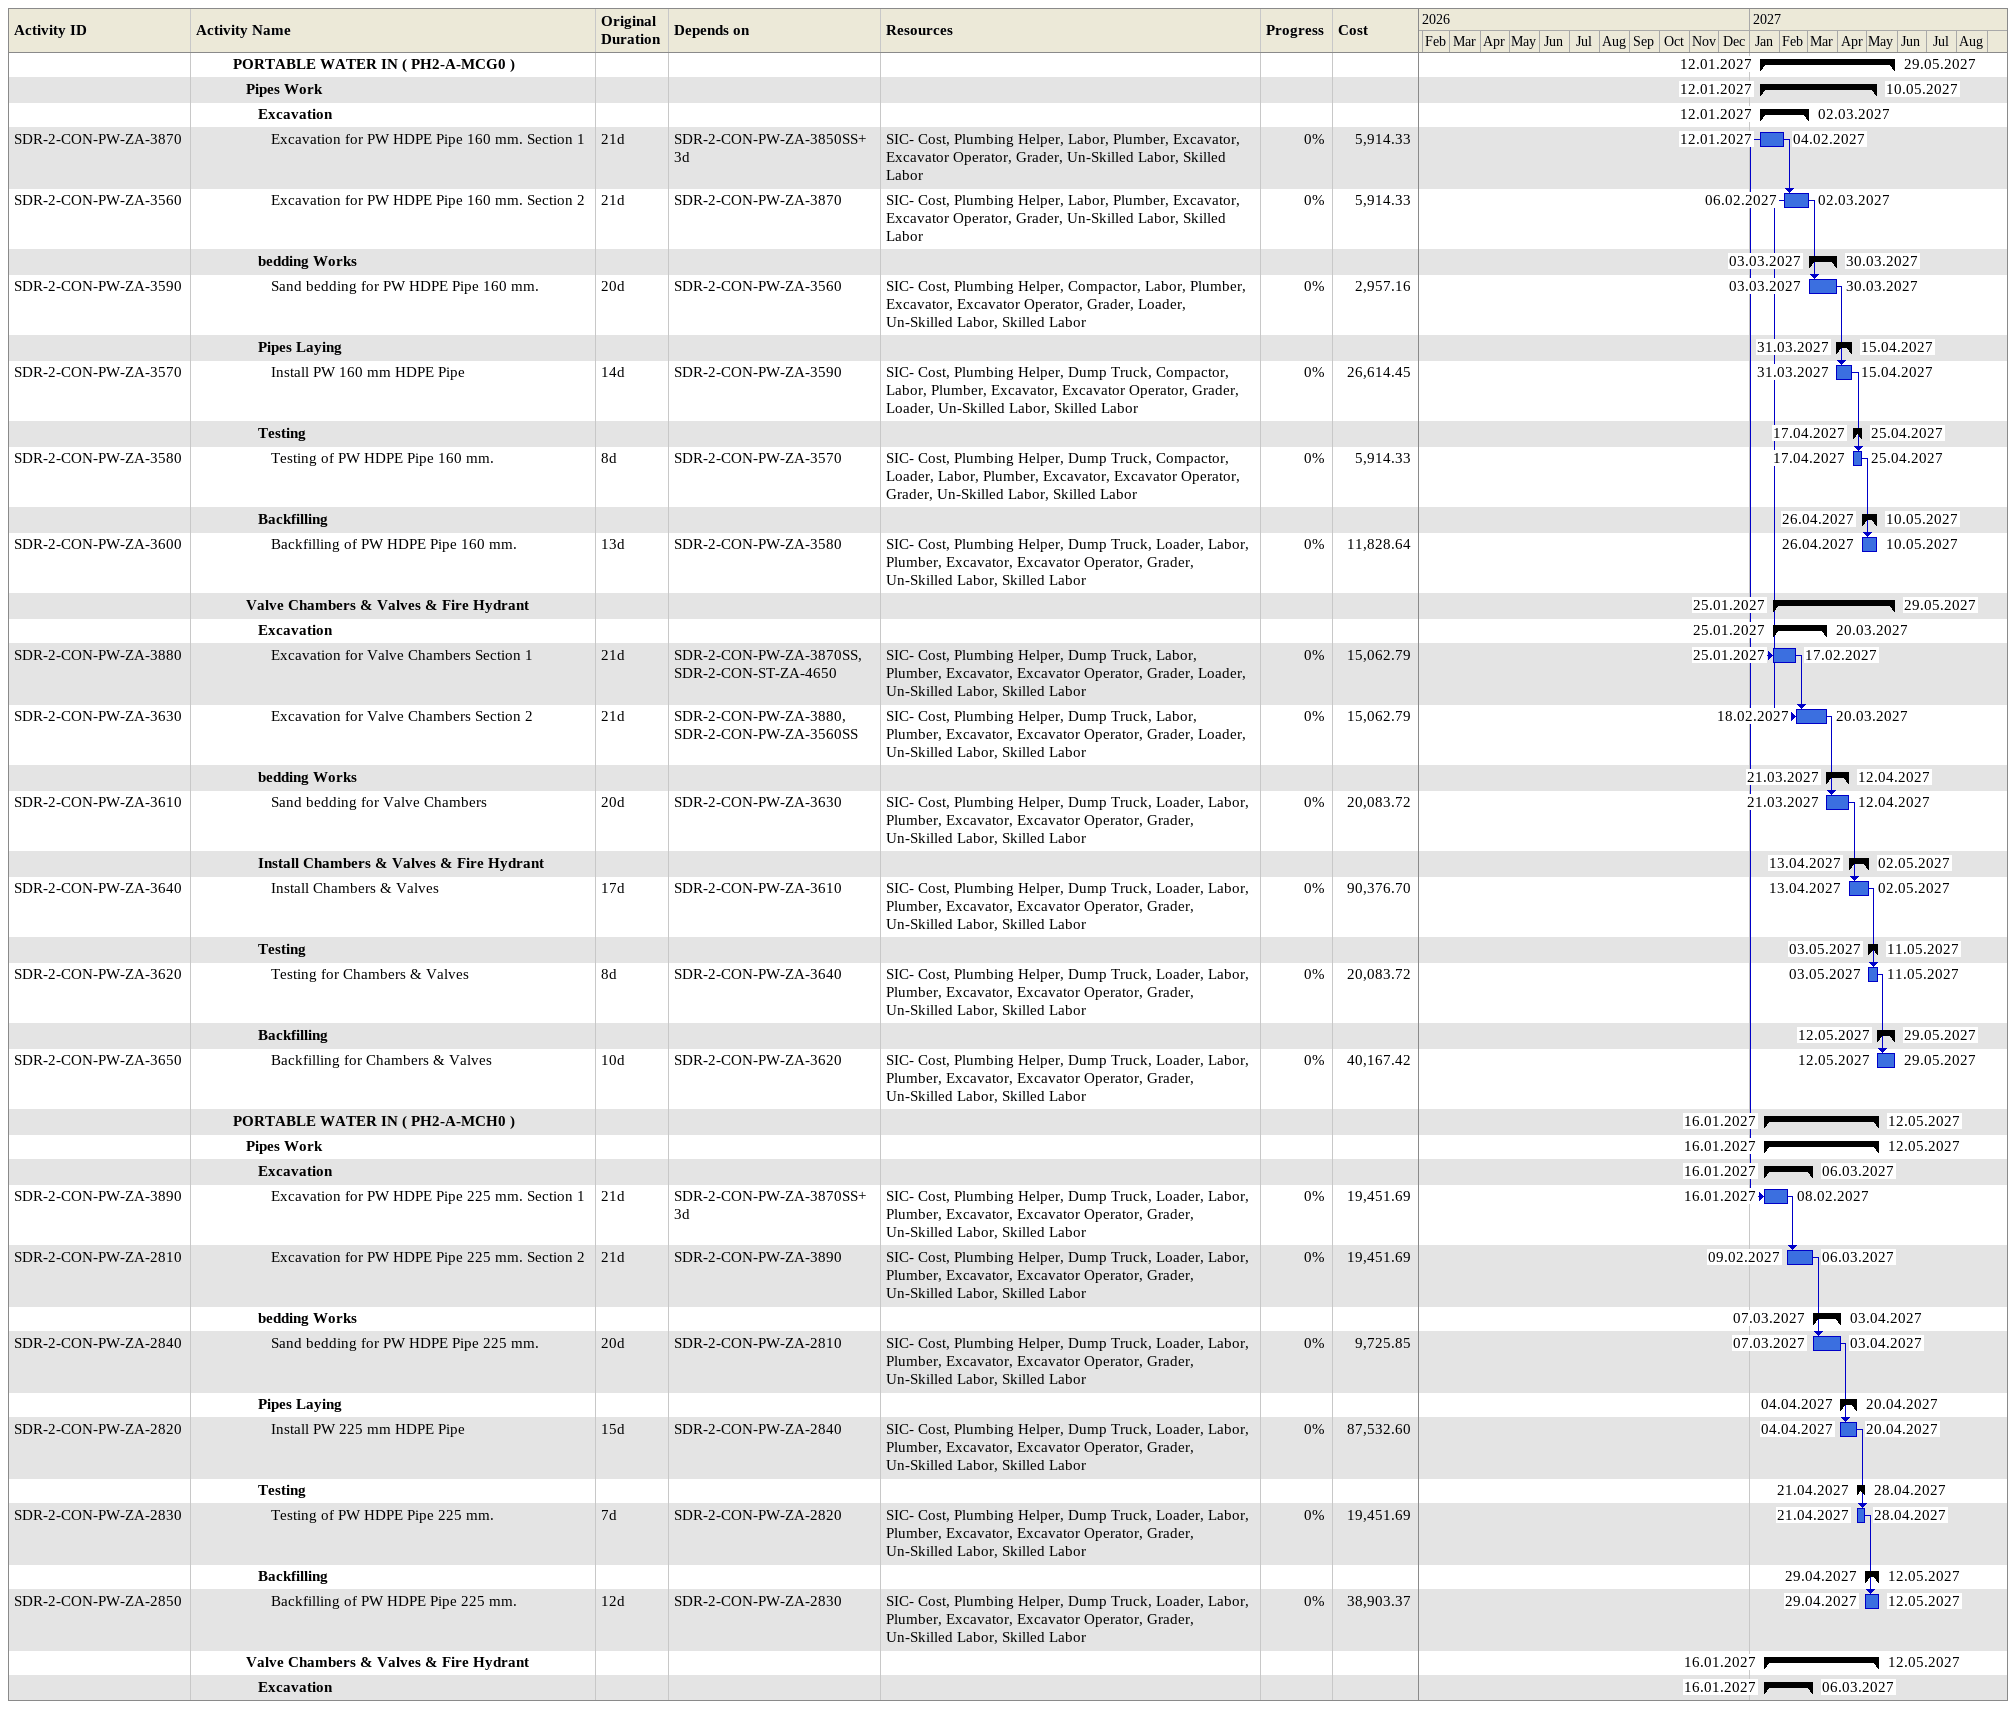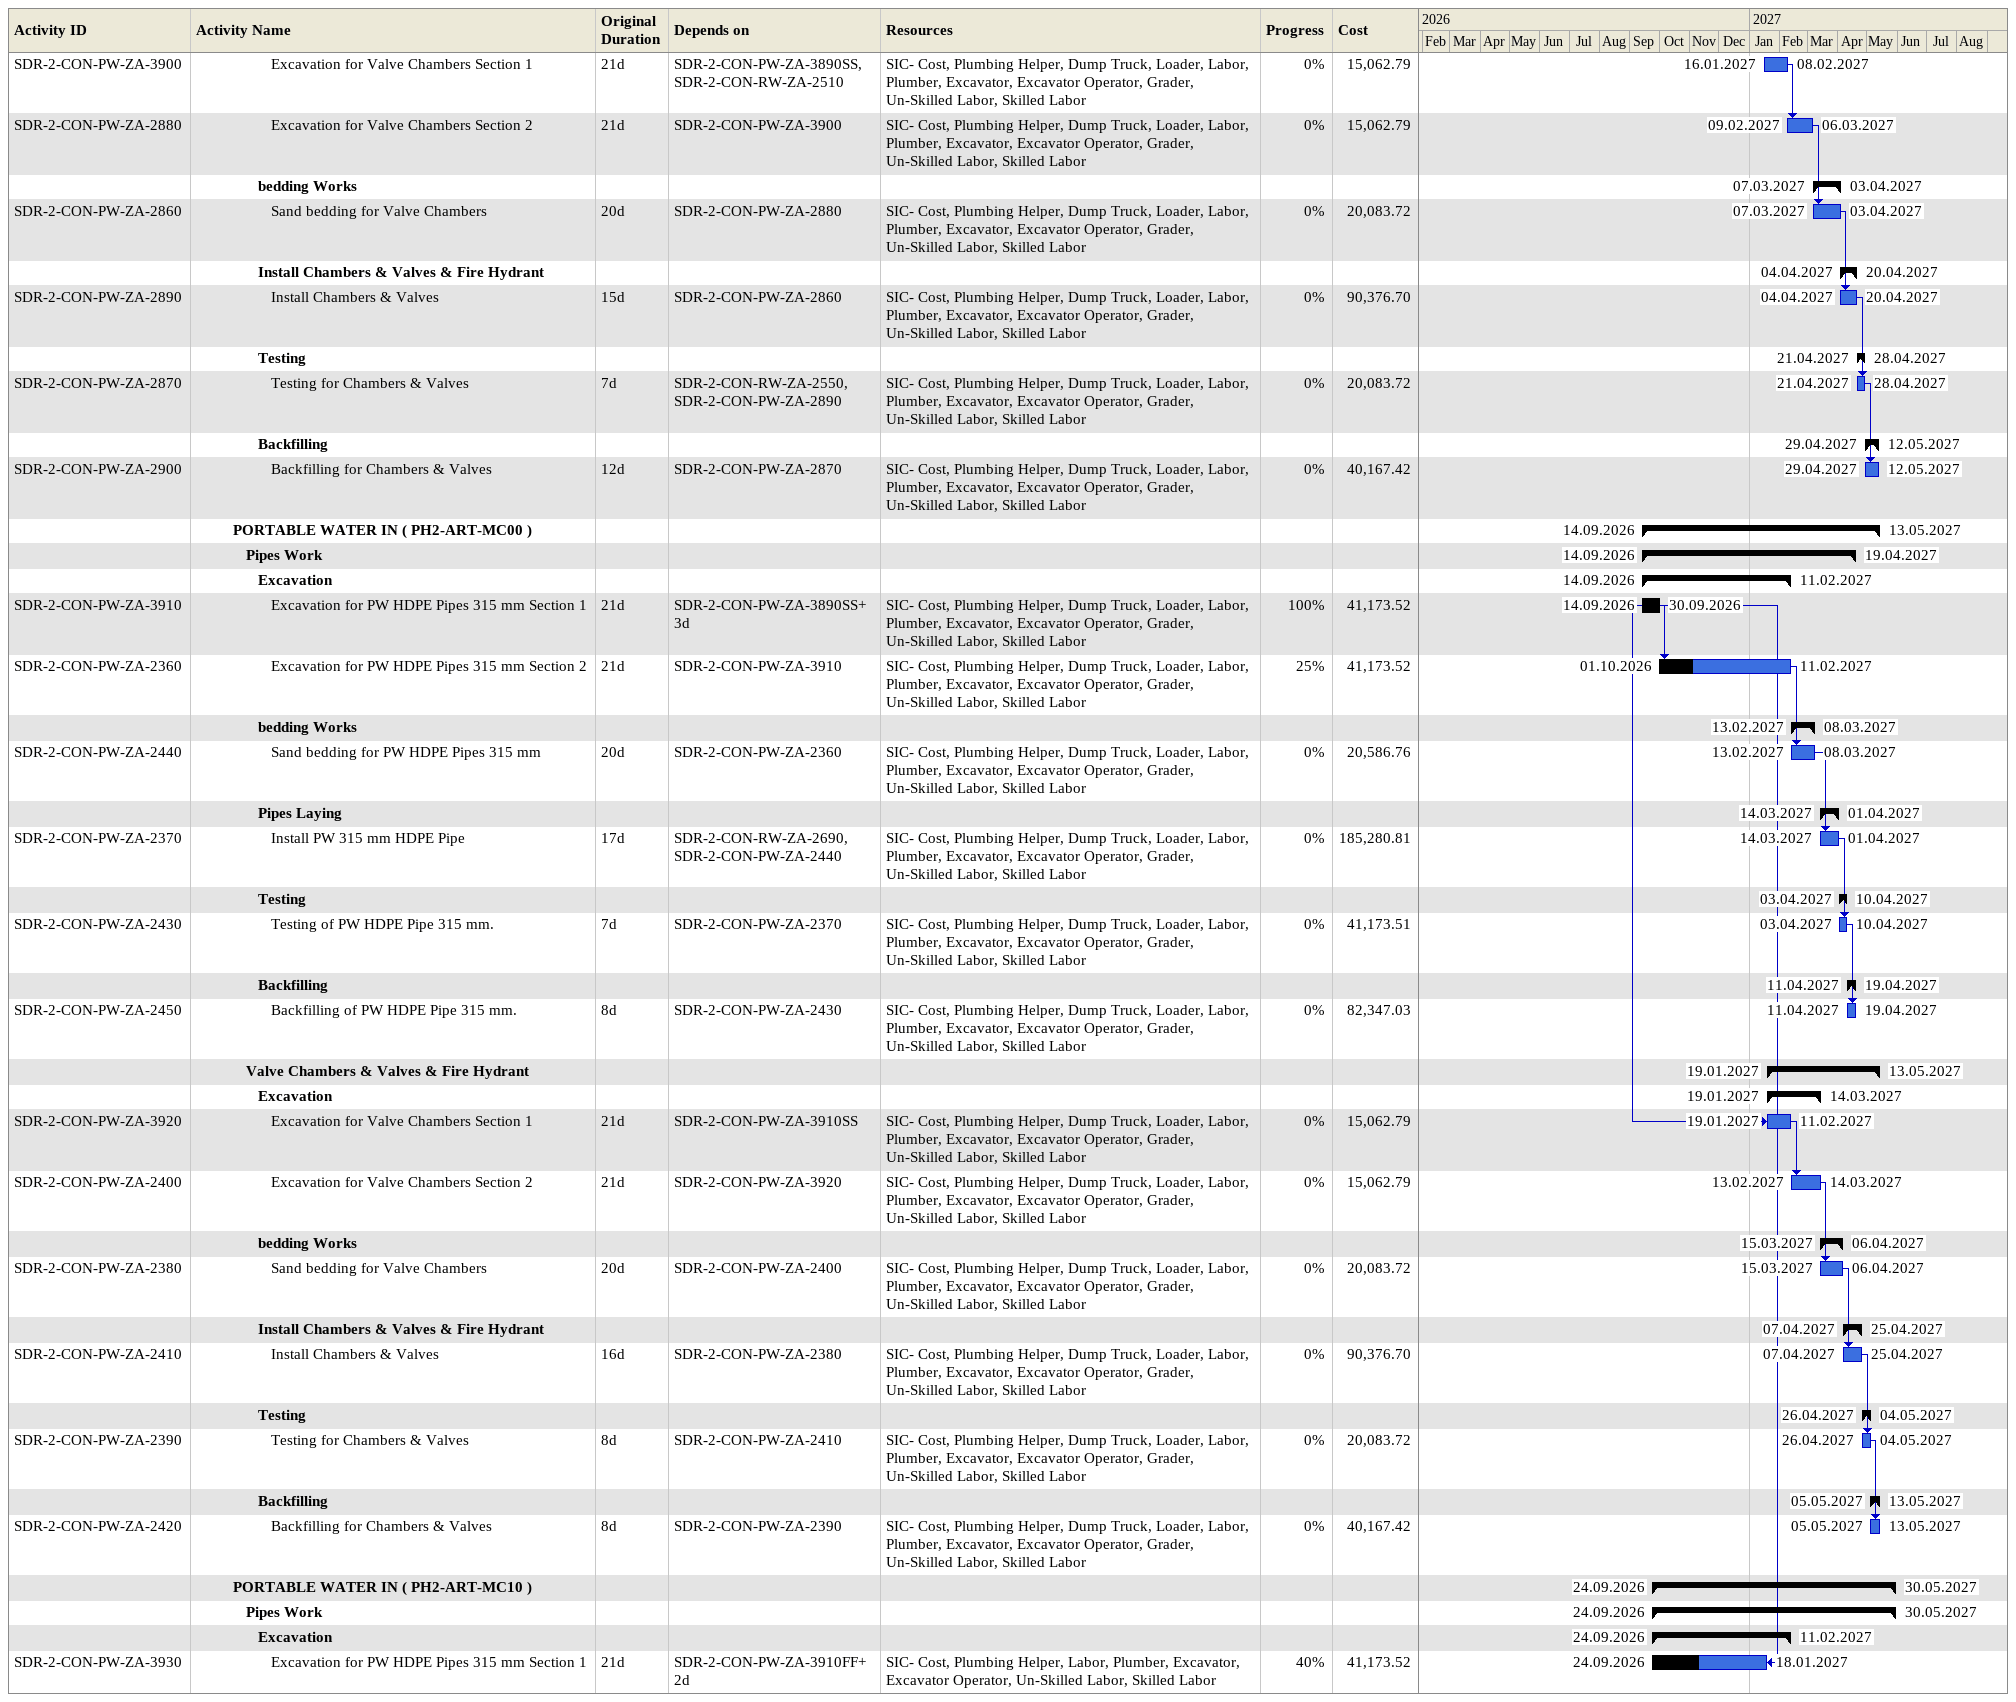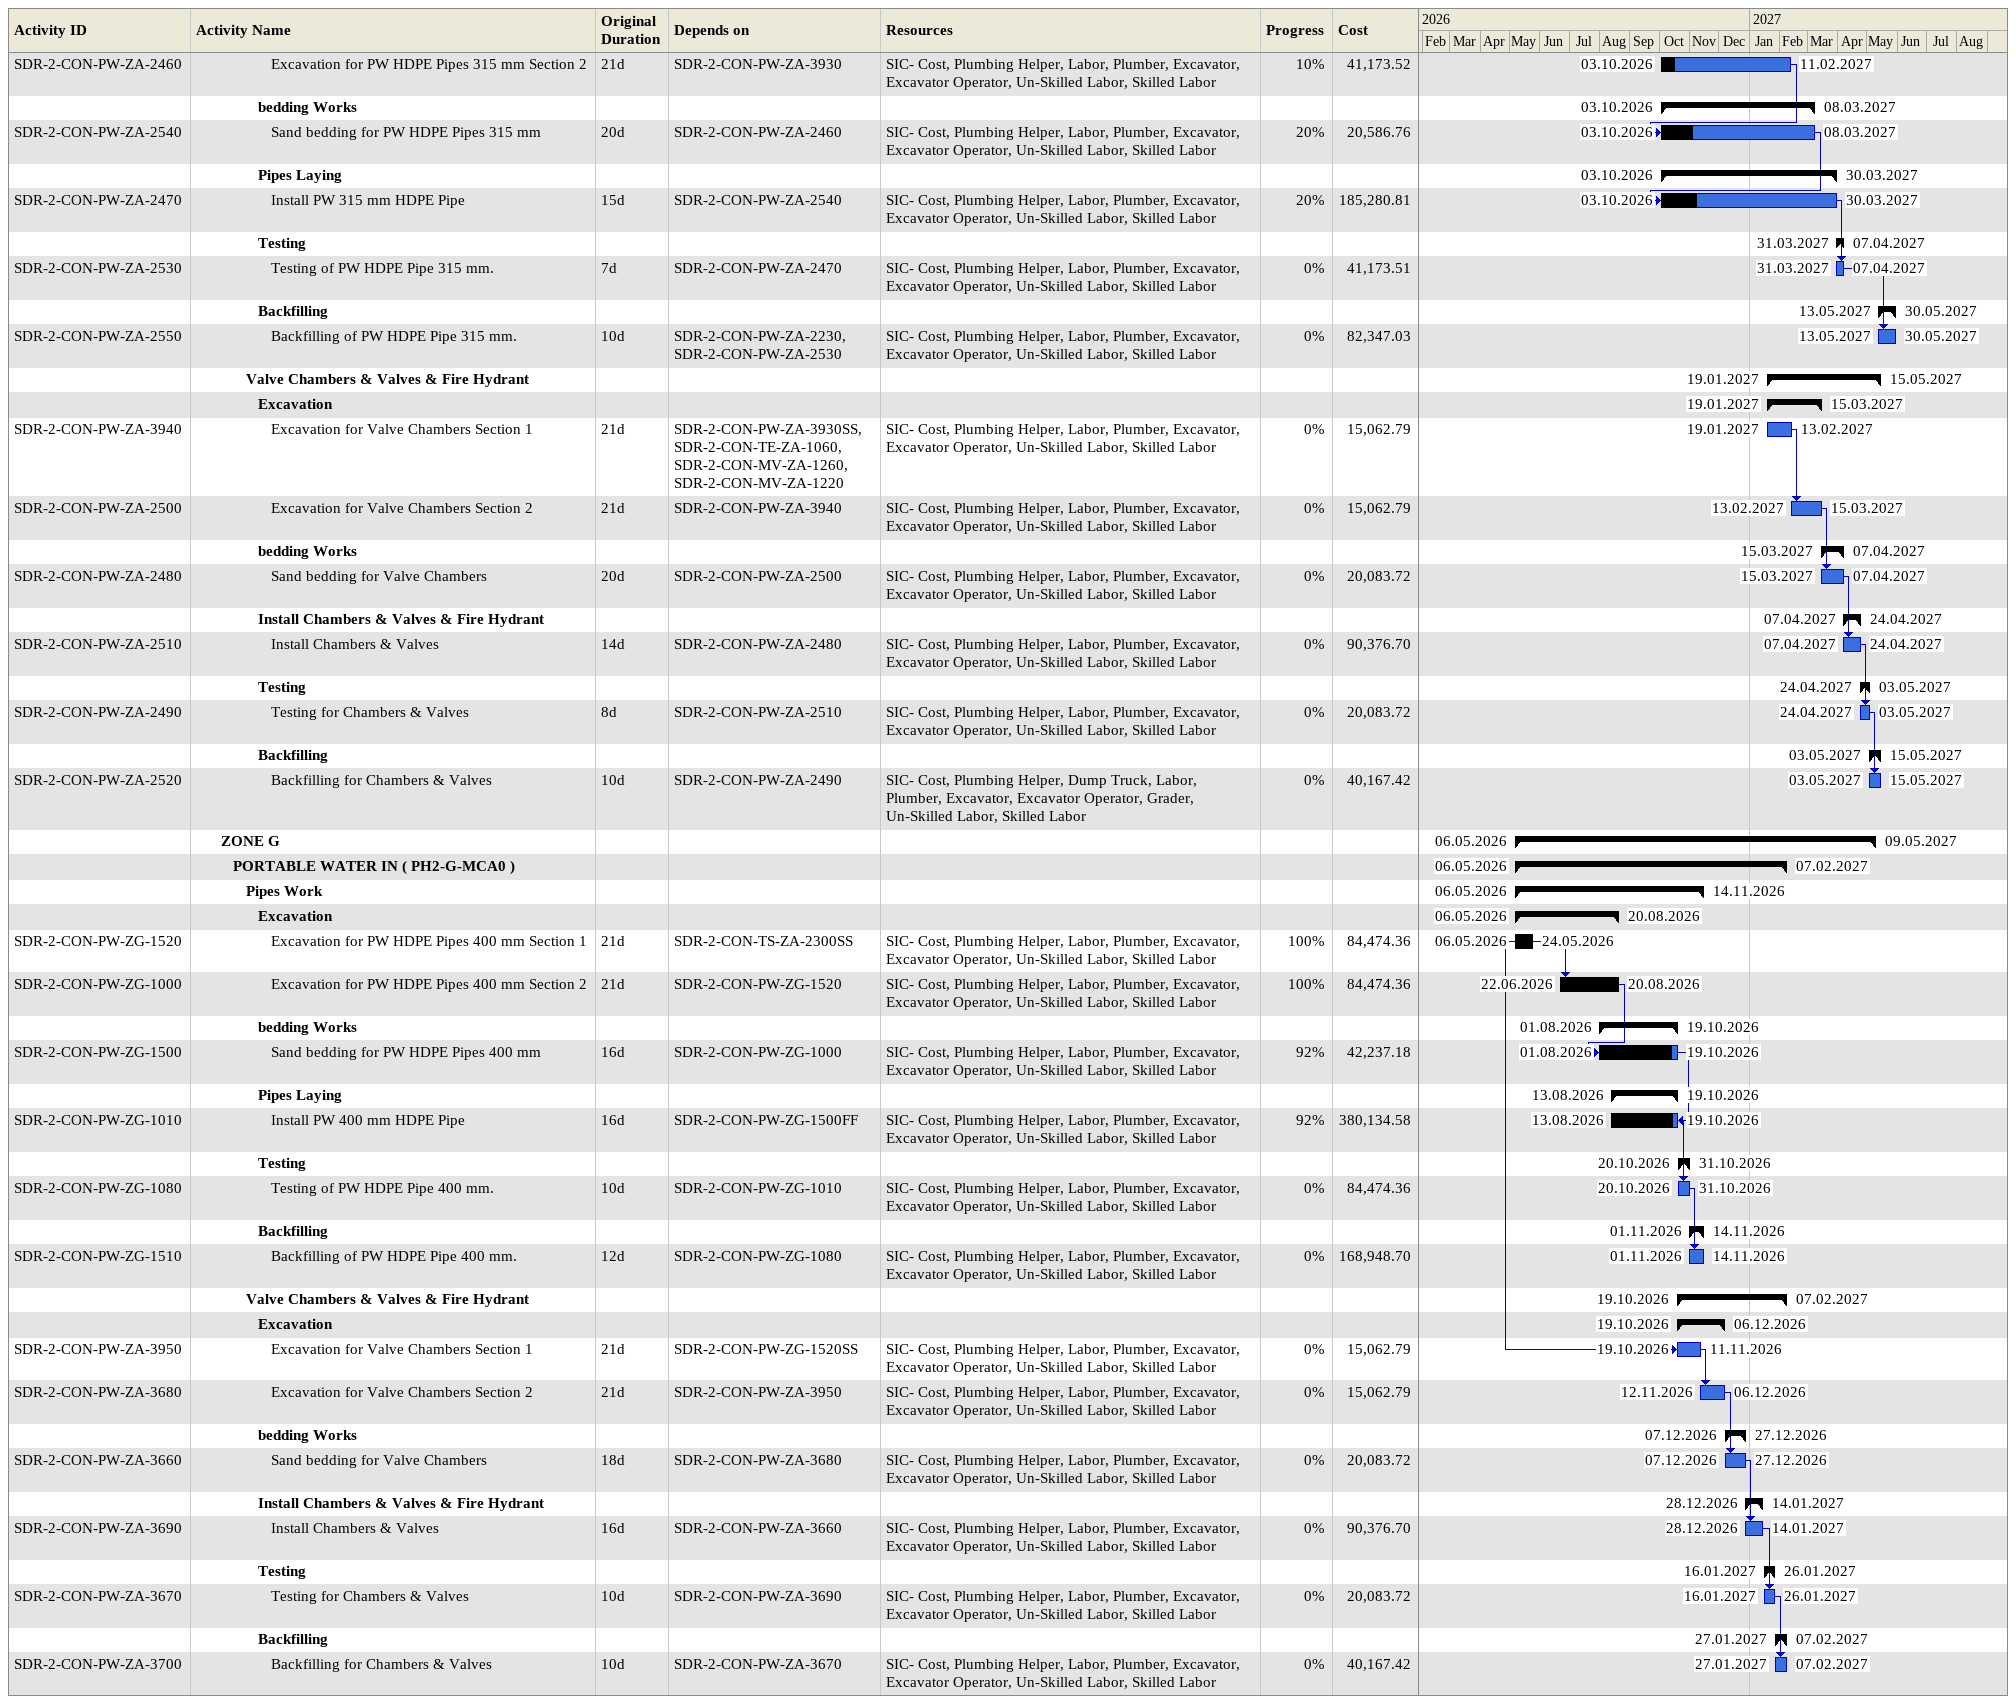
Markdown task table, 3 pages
| ID | Level | Task | Original duration | Start | Finish | Predecessors | Resources | % complete | Cost |
|---|---|---|---|---|---|---|---|---|---|
|  | 4 | **PORTABLE WATER IN ( PH2-A-MCG0 )** |  | 2027-01-12 | 2027-05-29 |  |  |  |  |
|  | 5 | **Pipes Work** |  | 2027-01-12 | 2027-05-10 |  |  |  |  |
|  | 6 | **Excavation** |  | 2027-01-12 | 2027-03-02 |  |  |  |  |
| SDR-2-CON-PW-ZA-3870 | 7 | Excavation for PW HDPE Pipe 160 mm. Section 1 | 21d | 2027-01-12 | 2027-02-04 | SDR-2-CON-PW-ZA-3850SS+3d | SIC- Cost, Plumbing Helper, Labor, Plumber, Excavator, Excavator Operator, Grader, Un-Skilled Labor, Skilled Labor | 0 | 5914.33 |
| SDR-2-CON-PW-ZA-3560 | 7 | Excavation for PW HDPE Pipe 160 mm. Section 2 | 21d | 2027-02-06 | 2027-03-02 | SDR-2-CON-PW-ZA-3870 | SIC- Cost, Plumbing Helper, Labor, Plumber, Excavator, Excavator Operator, Grader, Un-Skilled Labor, Skilled Labor | 0 | 5914.33 |
|  | 6 | **bedding Works** |  | 2027-03-03 | 2027-03-30 |  |  |  |  |
| SDR-2-CON-PW-ZA-3590 | 7 | Sand bedding for PW HDPE Pipe 160 mm. | 20d | 2027-03-03 | 2027-03-30 | SDR-2-CON-PW-ZA-3560 | SIC- Cost, Plumbing Helper, Compactor, Labor, Plumber, Excavator, Excavator Operator, Grader, Loader, Un-Skilled Labor, Skilled Labor | 0 | 2957.16 |
|  | 6 | **Pipes Laying** |  | 2027-03-31 | 2027-04-15 |  |  |  |  |
| SDR-2-CON-PW-ZA-3570 | 7 | Install PW 160 mm HDPE Pipe | 14d | 2027-03-31 | 2027-04-15 | SDR-2-CON-PW-ZA-3590 | SIC- Cost, Plumbing Helper, Dump Truck, Compactor, Labor, Plumber, Excavator, Excavator Operator, Grader, Loader, Un-Skilled Labor, Skilled Labor | 0 | 26614.45 |
|  | 6 | **Testing** |  | 2027-04-17 | 2027-04-25 |  |  |  |  |
| SDR-2-CON-PW-ZA-3580 | 7 | Testing of PW HDPE Pipe 160 mm. | 8d | 2027-04-17 | 2027-04-25 | SDR-2-CON-PW-ZA-3570 | SIC- Cost, Plumbing Helper, Dump Truck, Compactor, Loader, Labor, Plumber, Excavator, Excavator Operator, Grader, Un-Skilled Labor, Skilled Labor | 0 | 5914.33 |
|  | 6 | **Backfilling** |  | 2027-04-26 | 2027-05-10 |  |  |  |  |
| SDR-2-CON-PW-ZA-3600 | 7 | Backfilling of PW HDPE Pipe 160 mm. | 13d | 2027-04-26 | 2027-05-10 | SDR-2-CON-PW-ZA-3580 | SIC- Cost, Plumbing Helper, Dump Truck, Loader, Labor, Plumber, Excavator, Excavator Operator, Grader, Un-Skilled Labor, Skilled Labor | 0 | 11828.64 |
|  | 5 | **Valve Chambers & Valves & Fire Hydrant** |  | 2027-01-25 | 2027-05-29 |  |  |  |  |
|  | 6 | **Excavation** |  | 2027-01-25 | 2027-03-20 |  |  |  |  |
| SDR-2-CON-PW-ZA-3880 | 7 | Excavation for Valve Chambers Section 1 | 21d | 2027-01-25 | 2027-02-17 | SDR-2-CON-PW-ZA-3870SS, SDR-2-CON-ST-ZA-4650 | SIC- Cost, Plumbing Helper, Dump Truck, Labor, Plumber, Excavator, Excavator Operator, Grader, Loader, Un-Skilled Labor, Skilled Labor | 0 | 15062.79 |
| SDR-2-CON-PW-ZA-3630 | 7 | Excavation for Valve Chambers Section 2 | 21d | 2027-02-18 | 2027-03-20 | SDR-2-CON-PW-ZA-3880, SDR-2-CON-PW-ZA-3560SS | SIC- Cost, Plumbing Helper, Dump Truck, Labor, Plumber, Excavator, Excavator Operator, Grader, Loader, Un-Skilled Labor, Skilled Labor | 0 | 15062.79 |
|  | 6 | **bedding Works** |  | 2027-03-21 | 2027-04-12 |  |  |  |  |
| SDR-2-CON-PW-ZA-3610 | 7 | Sand bedding for Valve Chambers | 20d | 2027-03-21 | 2027-04-12 | SDR-2-CON-PW-ZA-3630 | SIC- Cost, Plumbing Helper, Dump Truck, Loader, Labor, Plumber, Excavator, Excavator Operator, Grader, Un-Skilled Labor, Skilled Labor | 0 | 20083.72 |
|  | 6 | **Install Chambers & Valves & Fire Hydrant** |  | 2027-04-13 | 2027-05-02 |  |  |  |  |
| SDR-2-CON-PW-ZA-3640 | 7 | Install Chambers & Valves | 17d | 2027-04-13 | 2027-05-02 | SDR-2-CON-PW-ZA-3610 | SIC- Cost, Plumbing Helper, Dump Truck, Loader, Labor, Plumber, Excavator, Excavator Operator, Grader, Un-Skilled Labor, Skilled Labor | 0 | 90376.70 |
|  | 6 | **Testing** |  | 2027-05-03 | 2027-05-11 |  |  |  |  |
| SDR-2-CON-PW-ZA-3620 | 7 | Testing for Chambers & Valves | 8d | 2027-05-03 | 2027-05-11 | SDR-2-CON-PW-ZA-3640 | SIC- Cost, Plumbing Helper, Dump Truck, Loader, Labor, Plumber, Excavator, Excavator Operator, Grader, Un-Skilled Labor, Skilled Labor | 0 | 20083.72 |
|  | 6 | **Backfilling** |  | 2027-05-12 | 2027-05-29 |  |  |  |  |
| SDR-2-CON-PW-ZA-3650 | 7 | Backfilling for Chambers & Valves | 10d | 2027-05-12 | 2027-05-29 | SDR-2-CON-PW-ZA-3620 | SIC- Cost, Plumbing Helper, Dump Truck, Loader, Labor, Plumber, Excavator, Excavator Operator, Grader, Un-Skilled Labor, Skilled Labor | 0 | 40167.42 |
|  | 4 | **PORTABLE WATER IN ( PH2-A-MCH0 )** |  | 2027-01-16 | 2027-05-12 |  |  |  |  |
|  | 5 | **Pipes Work** |  | 2027-01-16 | 2027-05-12 |  |  |  |  |
|  | 6 | **Excavation** |  | 2027-01-16 | 2027-03-06 |  |  |  |  |
| SDR-2-CON-PW-ZA-3890 | 7 | Excavation for PW HDPE Pipe 225 mm. Section 1 | 21d | 2027-01-16 | 2027-02-08 | SDR-2-CON-PW-ZA-3870SS+3d | SIC- Cost, Plumbing Helper, Dump Truck, Loader, Labor, Plumber, Excavator, Excavator Operator, Grader, Un-Skilled Labor, Skilled Labor | 0 | 19451.69 |
| SDR-2-CON-PW-ZA-2810 | 7 | Excavation for PW HDPE Pipe 225 mm. Section 2 | 21d | 2027-02-09 | 2027-03-06 | SDR-2-CON-PW-ZA-3890 | SIC- Cost, Plumbing Helper, Dump Truck, Loader, Labor, Plumber, Excavator, Excavator Operator, Grader, Un-Skilled Labor, Skilled Labor | 0 | 19451.69 |
|  | 6 | **bedding Works** |  | 2027-03-07 | 2027-04-03 |  |  |  |  |
| SDR-2-CON-PW-ZA-2840 | 7 | Sand bedding for PW HDPE Pipe 225 mm. | 20d | 2027-03-07 | 2027-04-03 | SDR-2-CON-PW-ZA-2810 | SIC- Cost, Plumbing Helper, Dump Truck, Loader, Labor, Plumber, Excavator, Excavator Operator, Grader, Un-Skilled Labor, Skilled Labor | 0 | 9725.85 |
|  | 6 | **Pipes Laying** |  | 2027-04-04 | 2027-04-20 |  |  |  |  |
| SDR-2-CON-PW-ZA-2820 | 7 | Install PW 225 mm HDPE Pipe | 15d | 2027-04-04 | 2027-04-20 | SDR-2-CON-PW-ZA-2840 | SIC- Cost, Plumbing Helper, Dump Truck, Loader, Labor, Plumber, Excavator, Excavator Operator, Grader, Un-Skilled Labor, Skilled Labor | 0 | 87532.60 |
|  | 6 | **Testing** |  | 2027-04-21 | 2027-04-28 |  |  |  |  |
| SDR-2-CON-PW-ZA-2830 | 7 | Testing of PW HDPE Pipe 225 mm. | 7d | 2027-04-21 | 2027-04-28 | SDR-2-CON-PW-ZA-2820 | SIC- Cost, Plumbing Helper, Dump Truck, Loader, Labor, Plumber, Excavator, Excavator Operator, Grader, Un-Skilled Labor, Skilled Labor | 0 | 19451.69 |
|  | 6 | **Backfilling** |  | 2027-04-29 | 2027-05-12 |  |  |  |  |
| SDR-2-CON-PW-ZA-2850 | 7 | Backfilling of PW HDPE Pipe 225 mm. | 12d | 2027-04-29 | 2027-05-12 | SDR-2-CON-PW-ZA-2830 | SIC- Cost, Plumbing Helper, Dump Truck, Loader, Labor, Plumber, Excavator, Excavator Operator, Grader, Un-Skilled Labor, Skilled Labor | 0 | 38903.37 |
|  | 5 | **Valve Chambers & Valves & Fire Hydrant** |  | 2027-01-16 | 2027-05-12 |  |  |  |  |
|  | 6 | **Excavation** |  | 2027-01-16 | 2027-03-06 |  |  |  |  |
| SDR-2-CON-PW-ZA-3900 | 7 | Excavation for Valve Chambers Section 1 | 21d | 2027-01-16 | 2027-02-08 | SDR-2-CON-PW-ZA-3890SS, SDR-2-CON-RW-ZA-2510 | SIC- Cost, Plumbing Helper, Dump Truck, Loader, Labor, Plumber, Excavator, Excavator Operator, Grader, Un-Skilled Labor, Skilled Labor | 0 | 15062.79 |
| SDR-2-CON-PW-ZA-2880 | 7 | Excavation for Valve Chambers Section 2 | 21d | 2027-02-09 | 2027-03-06 | SDR-2-CON-PW-ZA-3900 | SIC- Cost, Plumbing Helper, Dump Truck, Loader, Labor, Plumber, Excavator, Excavator Operator, Grader, Un-Skilled Labor, Skilled Labor | 0 | 15062.79 |
|  | 6 | **bedding Works** |  | 2027-03-07 | 2027-04-03 |  |  |  |  |
| SDR-2-CON-PW-ZA-2860 | 7 | Sand bedding for Valve Chambers | 20d | 2027-03-07 | 2027-04-03 | SDR-2-CON-PW-ZA-2880 | SIC- Cost, Plumbing Helper, Dump Truck, Loader, Labor, Plumber, Excavator, Excavator Operator, Grader, Un-Skilled Labor, Skilled Labor | 0 | 20083.72 |
|  | 6 | **Install Chambers & Valves & Fire Hydrant** |  | 2027-04-04 | 2027-04-20 |  |  |  |  |
| SDR-2-CON-PW-ZA-2890 | 7 | Install Chambers & Valves | 15d | 2027-04-04 | 2027-04-20 | SDR-2-CON-PW-ZA-2860 | SIC- Cost, Plumbing Helper, Dump Truck, Loader, Labor, Plumber, Excavator, Excavator Operator, Grader, Un-Skilled Labor, Skilled Labor | 0 | 90376.70 |
|  | 6 | **Testing** |  | 2027-04-21 | 2027-04-28 |  |  |  |  |
| SDR-2-CON-PW-ZA-2870 | 7 | Testing for Chambers & Valves | 7d | 2027-04-21 | 2027-04-28 | SDR-2-CON-RW-ZA-2550, SDR-2-CON-PW-ZA-2890 | SIC- Cost, Plumbing Helper, Dump Truck, Loader, Labor, Plumber, Excavator, Excavator Operator, Grader, Un-Skilled Labor, Skilled Labor | 0 | 20083.72 |
|  | 6 | **Backfilling** |  | 2027-04-29 | 2027-05-12 |  |  |  |  |
| SDR-2-CON-PW-ZA-2900 | 7 | Backfilling for Chambers & Valves | 12d | 2027-04-29 | 2027-05-12 | SDR-2-CON-PW-ZA-2870 | SIC- Cost, Plumbing Helper, Dump Truck, Loader, Labor, Plumber, Excavator, Excavator Operator, Grader, Un-Skilled Labor, Skilled Labor | 0 | 40167.42 |
|  | 4 | **PORTABLE WATER IN ( PH2-ART-MC00 )** |  | 2026-09-14 | 2027-05-13 |  |  |  |  |
|  | 5 | **Pipes Work** |  | 2026-09-14 | 2027-04-19 |  |  |  |  |
|  | 6 | **Excavation** |  | 2026-09-14 | 2027-02-11 |  |  |  |  |
| SDR-2-CON-PW-ZA-3910 | 7 | Excavation for PW HDPE Pipes 315 mm Section 1 | 21d | 2026-09-14 | 2026-09-30 | SDR-2-CON-PW-ZA-3890SS+3d | SIC- Cost, Plumbing Helper, Dump Truck, Loader, Labor, Plumber, Excavator, Excavator Operator, Grader, Un-Skilled Labor, Skilled Labor | 100 | 41173.52 |
| SDR-2-CON-PW-ZA-2360 | 7 | Excavation for PW HDPE Pipes 315 mm Section 2 | 21d | 2026-10-01 | 2027-02-11 | SDR-2-CON-PW-ZA-3910 | SIC- Cost, Plumbing Helper, Dump Truck, Loader, Labor, Plumber, Excavator, Excavator Operator, Grader, Un-Skilled Labor, Skilled Labor | 25 | 41173.52 |
|  | 6 | **bedding Works** |  | 2027-02-13 | 2027-03-08 |  |  |  |  |
| SDR-2-CON-PW-ZA-2440 | 7 | Sand bedding for PW HDPE Pipes 315 mm | 20d | 2027-02-13 | 2027-03-08 | SDR-2-CON-PW-ZA-2360 | SIC- Cost, Plumbing Helper, Dump Truck, Loader, Labor, Plumber, Excavator, Excavator Operator, Grader, Un-Skilled Labor, Skilled Labor | 0 | 20586.76 |
|  | 6 | **Pipes Laying** |  | 2027-03-14 | 2027-04-01 |  |  |  |  |
| SDR-2-CON-PW-ZA-2370 | 7 | Install PW 315 mm HDPE Pipe | 17d | 2027-03-14 | 2027-04-01 | SDR-2-CON-RW-ZA-2690, SDR-2-CON-PW-ZA-2440 | SIC- Cost, Plumbing Helper, Dump Truck, Loader, Labor, Plumber, Excavator, Excavator Operator, Grader, Un-Skilled Labor, Skilled Labor | 0 | 185280.81 |
|  | 6 | **Testing** |  | 2027-04-03 | 2027-04-10 |  |  |  |  |
| SDR-2-CON-PW-ZA-2430 | 7 | Testing of PW HDPE Pipe 315 mm. | 7d | 2027-04-03 | 2027-04-10 | SDR-2-CON-PW-ZA-2370 | SIC- Cost, Plumbing Helper, Dump Truck, Loader, Labor, Plumber, Excavator, Excavator Operator, Grader, Un-Skilled Labor, Skilled Labor | 0 | 41173.51 |
|  | 6 | **Backfilling** |  | 2027-04-11 | 2027-04-19 |  |  |  |  |
| SDR-2-CON-PW-ZA-2450 | 7 | Backfilling of PW HDPE Pipe 315 mm. | 8d | 2027-04-11 | 2027-04-19 | SDR-2-CON-PW-ZA-2430 | SIC- Cost, Plumbing Helper, Dump Truck, Loader, Labor, Plumber, Excavator, Excavator Operator, Grader, Un-Skilled Labor, Skilled Labor | 0 | 82347.03 |
|  | 5 | **Valve Chambers & Valves & Fire Hydrant** |  | 2027-01-19 | 2027-05-13 |  |  |  |  |
|  | 6 | **Excavation** |  | 2027-01-19 | 2027-03-14 |  |  |  |  |
| SDR-2-CON-PW-ZA-3920 | 7 | Excavation for Valve Chambers Section 1 | 21d | 2027-01-19 | 2027-02-11 | SDR-2-CON-PW-ZA-3910SS | SIC- Cost, Plumbing Helper, Dump Truck, Loader, Labor, Plumber, Excavator, Excavator Operator, Grader, Un-Skilled Labor, Skilled Labor | 0 | 15062.79 |
| SDR-2-CON-PW-ZA-2400 | 7 | Excavation for Valve Chambers Section 2 | 21d | 2027-02-13 | 2027-03-14 | SDR-2-CON-PW-ZA-3920 | SIC- Cost, Plumbing Helper, Dump Truck, Loader, Labor, Plumber, Excavator, Excavator Operator, Grader, Un-Skilled Labor, Skilled Labor | 0 | 15062.79 |
|  | 6 | **bedding Works** |  | 2027-03-15 | 2027-04-06 |  |  |  |  |
| SDR-2-CON-PW-ZA-2380 | 7 | Sand bedding for Valve Chambers | 20d | 2027-03-15 | 2027-04-06 | SDR-2-CON-PW-ZA-2400 | SIC- Cost, Plumbing Helper, Dump Truck, Loader, Labor, Plumber, Excavator, Excavator Operator, Grader, Un-Skilled Labor, Skilled Labor | 0 | 20083.72 |
|  | 6 | **Install Chambers & Valves & Fire Hydrant** |  | 2027-04-07 | 2027-04-25 |  |  |  |  |
| SDR-2-CON-PW-ZA-2410 | 7 | Install Chambers & Valves | 16d | 2027-04-07 | 2027-04-25 | SDR-2-CON-PW-ZA-2380 | SIC- Cost, Plumbing Helper, Dump Truck, Loader, Labor, Plumber, Excavator, Excavator Operator, Grader, Un-Skilled Labor, Skilled Labor | 0 | 90376.70 |
|  | 6 | **Testing** |  | 2027-04-26 | 2027-05-04 |  |  |  |  |
| SDR-2-CON-PW-ZA-2390 | 7 | Testing for Chambers & Valves | 8d | 2027-04-26 | 2027-05-04 | SDR-2-CON-PW-ZA-2410 | SIC- Cost, Plumbing Helper, Dump Truck, Loader, Labor, Plumber, Excavator, Excavator Operator, Grader, Un-Skilled Labor, Skilled Labor | 0 | 20083.72 |
|  | 6 | **Backfilling** |  | 2027-05-05 | 2027-05-13 |  |  |  |  |
| SDR-2-CON-PW-ZA-2420 | 7 | Backfilling for Chambers & Valves | 8d | 2027-05-05 | 2027-05-13 | SDR-2-CON-PW-ZA-2390 | SIC- Cost, Plumbing Helper, Dump Truck, Loader, Labor, Plumber, Excavator, Excavator Operator, Grader, Un-Skilled Labor, Skilled Labor | 0 | 40167.42 |
|  | 4 | **PORTABLE WATER IN ( PH2-ART-MC10 )** |  | 2026-09-24 | 2027-05-30 |  |  |  |  |
|  | 5 | **Pipes Work** |  | 2026-09-24 | 2027-05-30 |  |  |  |  |
|  | 6 | **Excavation** |  | 2026-09-24 | 2027-02-11 |  |  |  |  |
| SDR-2-CON-PW-ZA-3930 | 7 | Excavation for PW HDPE Pipes 315 mm Section 1 | 21d | 2026-09-24 | 2027-01-18 | SDR-2-CON-PW-ZA-3910FF+2d | SIC- Cost, Plumbing Helper, Labor, Plumber, Excavator, Excavator Operator, Un-Skilled Labor, Skilled Labor | 40 | 41173.52 |
| SDR-2-CON-PW-ZA-2460 | 7 | Excavation for PW HDPE Pipes 315 mm Section 2 | 21d | 2026-10-03 | 2027-02-11 | SDR-2-CON-PW-ZA-3930 | SIC- Cost, Plumbing Helper, Labor, Plumber, Excavator, Excavator Operator, Un-Skilled Labor, Skilled Labor | 10 | 41173.52 |
|  | 6 | **bedding Works** |  | 2026-10-03 | 2027-03-08 |  |  |  |  |
| SDR-2-CON-PW-ZA-2540 | 7 | Sand bedding for PW HDPE Pipes 315 mm | 20d | 2026-10-03 | 2027-03-08 | SDR-2-CON-PW-ZA-2460 | SIC- Cost, Plumbing Helper, Labor, Plumber, Excavator, Excavator Operator, Un-Skilled Labor, Skilled Labor | 20 | 20586.76 |
|  | 6 | **Pipes Laying** |  | 2026-10-03 | 2027-03-30 |  |  |  |  |
| SDR-2-CON-PW-ZA-2470 | 7 | Install PW 315 mm HDPE Pipe | 15d | 2026-10-03 | 2027-03-30 | SDR-2-CON-PW-ZA-2540 | SIC- Cost, Plumbing Helper, Labor, Plumber, Excavator, Excavator Operator, Un-Skilled Labor, Skilled Labor | 20 | 185280.81 |
|  | 6 | **Testing** |  | 2027-03-31 | 2027-04-07 |  |  |  |  |
| SDR-2-CON-PW-ZA-2530 | 7 | Testing of PW HDPE Pipe 315 mm. | 7d | 2027-03-31 | 2027-04-07 | SDR-2-CON-PW-ZA-2470 | SIC- Cost, Plumbing Helper, Labor, Plumber, Excavator, Excavator Operator, Un-Skilled Labor, Skilled Labor | 0 | 41173.51 |
|  | 6 | **Backfilling** |  | 2027-05-13 | 2027-05-30 |  |  |  |  |
| SDR-2-CON-PW-ZA-2550 | 7 | Backfilling of PW HDPE Pipe 315 mm. | 10d | 2027-05-13 | 2027-05-30 | SDR-2-CON-PW-ZA-2230, SDR-2-CON-PW-ZA-2530 | SIC- Cost, Plumbing Helper, Labor, Plumber, Excavator, Excavator Operator, Un-Skilled Labor, Skilled Labor | 0 | 82347.03 |
|  | 5 | **Valve Chambers & Valves & Fire Hydrant** |  | 2027-01-19 | 2027-05-15 |  |  |  |  |
|  | 6 | **Excavation** |  | 2027-01-19 | 2027-03-15 |  |  |  |  |
| SDR-2-CON-PW-ZA-3940 | 7 | Excavation for Valve Chambers Section 1 | 21d | 2027-01-19 | 2027-02-13 | SDR-2-CON-PW-ZA-3930SS, SDR-2-CON-TE-ZA-1060, SDR-2-CON-MV-ZA-1260, SDR-2-CON-MV-ZA-1220 | SIC- Cost, Plumbing Helper, Labor, Plumber, Excavator, Excavator Operator, Un-Skilled Labor, Skilled Labor | 0 | 15062.79 |
| SDR-2-CON-PW-ZA-2500 | 7 | Excavation for Valve Chambers Section 2 | 21d | 2027-02-13 | 2027-03-15 | SDR-2-CON-PW-ZA-3940 | SIC- Cost, Plumbing Helper, Labor, Plumber, Excavator, Excavator Operator, Un-Skilled Labor, Skilled Labor | 0 | 15062.79 |
|  | 6 | **bedding Works** |  | 2027-03-15 | 2027-04-07 |  |  |  |  |
| SDR-2-CON-PW-ZA-2480 | 7 | Sand bedding for Valve Chambers | 20d | 2027-03-15 | 2027-04-07 | SDR-2-CON-PW-ZA-2500 | SIC- Cost, Plumbing Helper, Labor, Plumber, Excavator, Excavator Operator, Un-Skilled Labor, Skilled Labor | 0 | 20083.72 |
|  | 6 | **Install Chambers & Valves & Fire Hydrant** |  | 2027-04-07 | 2027-04-24 |  |  |  |  |
| SDR-2-CON-PW-ZA-2510 | 7 | Install Chambers & Valves | 14d | 2027-04-07 | 2027-04-24 | SDR-2-CON-PW-ZA-2480 | SIC- Cost, Plumbing Helper, Labor, Plumber, Excavator, Excavator Operator, Un-Skilled Labor, Skilled Labor | 0 | 90376.70 |
|  | 6 | **Testing** |  | 2027-04-24 | 2027-05-03 |  |  |  |  |
| SDR-2-CON-PW-ZA-2490 | 7 | Testing for Chambers & Valves | 8d | 2027-04-24 | 2027-05-03 | SDR-2-CON-PW-ZA-2510 | SIC- Cost, Plumbing Helper, Labor, Plumber, Excavator, Excavator Operator, Un-Skilled Labor, Skilled Labor | 0 | 20083.72 |
|  | 6 | **Backfilling** |  | 2027-05-03 | 2027-05-15 |  |  |  |  |
| SDR-2-CON-PW-ZA-2520 | 7 | Backfilling for Chambers & Valves | 10d | 2027-05-03 | 2027-05-15 | SDR-2-CON-PW-ZA-2490 | SIC- Cost, Plumbing Helper, Dump Truck, Labor, Plumber, Excavator, Excavator Operator, Grader, Un-Skilled Labor, Skilled Labor | 0 | 40167.42 |
|  | 3 | **ZONE G** |  | 2026-05-06 | 2027-05-09 |  |  |  |  |
|  | 4 | **PORTABLE WATER IN ( PH2-G-MCA0 )** |  | 2026-05-06 | 2027-02-07 |  |  |  |  |
|  | 5 | **Pipes Work** |  | 2026-05-06 | 2026-11-14 |  |  |  |  |
|  | 6 | **Excavation** |  | 2026-05-06 | 2026-08-20 |  |  |  |  |
| SDR-2-CON-PW-ZG-1520 | 7 | Excavation for PW HDPE Pipes 400 mm Section 1 | 21d | 2026-05-06 | 2026-05-24 | SDR-2-CON-TS-ZA-2300SS | SIC- Cost, Plumbing Helper, Labor, Plumber, Excavator, Excavator Operator, Un-Skilled Labor, Skilled Labor | 100 | 84474.36 |
| SDR-2-CON-PW-ZG-1000 | 7 | Excavation for PW HDPE Pipes 400 mm Section 2 | 21d | 2026-06-22 | 2026-08-20 | SDR-2-CON-PW-ZG-1520 | SIC- Cost, Plumbing Helper, Labor, Plumber, Excavator, Excavator Operator, Un-Skilled Labor, Skilled Labor | 100 | 84474.36 |
|  | 6 | **bedding Works** |  | 2026-08-01 | 2026-10-19 |  |  |  |  |
| SDR-2-CON-PW-ZG-1500 | 7 | Sand bedding for PW HDPE Pipes 400 mm | 16d | 2026-08-01 | 2026-10-19 | SDR-2-CON-PW-ZG-1000 | SIC- Cost, Plumbing Helper, Labor, Plumber, Excavator, Excavator Operator, Un-Skilled Labor, Skilled Labor | 92 | 42237.18 |
|  | 6 | **Pipes Laying** |  | 2026-08-13 | 2026-10-19 |  |  |  |  |
| SDR-2-CON-PW-ZG-1010 | 7 | Install PW 400 mm HDPE Pipe | 16d | 2026-08-13 | 2026-10-19 | SDR-2-CON-PW-ZG-1500FF | SIC- Cost, Plumbing Helper, Labor, Plumber, Excavator, Excavator Operator, Un-Skilled Labor, Skilled Labor | 92 | 380134.58 |
|  | 6 | **Testing** |  | 2026-10-20 | 2026-10-31 |  |  |  |  |
| SDR-2-CON-PW-ZG-1080 | 7 | Testing of PW HDPE Pipe 400 mm. | 10d | 2026-10-20 | 2026-10-31 | SDR-2-CON-PW-ZG-1010 | SIC- Cost, Plumbing Helper, Labor, Plumber, Excavator, Excavator Operator, Un-Skilled Labor, Skilled Labor | 0 | 84474.36 |
|  | 6 | **Backfilling** |  | 2026-11-01 | 2026-11-14 |  |  |  |  |
| SDR-2-CON-PW-ZG-1510 | 7 | Backfilling of PW HDPE Pipe 400 mm. | 12d | 2026-11-01 | 2026-11-14 | SDR-2-CON-PW-ZG-1080 | SIC- Cost, Plumbing Helper, Labor, Plumber, Excavator, Excavator Operator, Un-Skilled Labor, Skilled Labor | 0 | 168948.70 |
|  | 5 | **Valve Chambers & Valves & Fire Hydrant** |  | 2026-10-19 | 2027-02-07 |  |  |  |  |
|  | 6 | **Excavation** |  | 2026-10-19 | 2026-12-06 |  |  |  |  |
| SDR-2-CON-PW-ZA-3950 | 7 | Excavation for Valve Chambers Section 1 | 21d | 2026-10-19 | 2026-11-11 | SDR-2-CON-PW-ZG-1520SS | SIC- Cost, Plumbing Helper, Labor, Plumber, Excavator, Excavator Operator, Un-Skilled Labor, Skilled Labor | 0 | 15062.79 |
| SDR-2-CON-PW-ZA-3680 | 7 | Excavation for Valve Chambers Section 2 | 21d | 2026-11-12 | 2026-12-06 | SDR-2-CON-PW-ZA-3950 | SIC- Cost, Plumbing Helper, Labor, Plumber, Excavator, Excavator Operator, Un-Skilled Labor, Skilled Labor | 0 | 15062.79 |
|  | 6 | **bedding Works** |  | 2026-12-07 | 2026-12-27 |  |  |  |  |
| SDR-2-CON-PW-ZA-3660 | 7 | Sand bedding for Valve Chambers | 18d | 2026-12-07 | 2026-12-27 | SDR-2-CON-PW-ZA-3680 | SIC- Cost, Plumbing Helper, Labor, Plumber, Excavator, Excavator Operator, Un-Skilled Labor, Skilled Labor | 0 | 20083.72 |
|  | 6 | **Install Chambers & Valves & Fire Hydrant** |  | 2026-12-28 | 2027-01-14 |  |  |  |  |
| SDR-2-CON-PW-ZA-3690 | 7 | Install Chambers & Valves | 16d | 2026-12-28 | 2027-01-14 | SDR-2-CON-PW-ZA-3660 | SIC- Cost, Plumbing Helper, Labor, Plumber, Excavator, Excavator Operator, Un-Skilled Labor, Skilled Labor | 0 | 90376.70 |
|  | 6 | **Testing** |  | 2027-01-16 | 2027-01-26 |  |  |  |  |
| SDR-2-CON-PW-ZA-3670 | 7 | Testing for Chambers & Valves | 10d | 2027-01-16 | 2027-01-26 | SDR-2-CON-PW-ZA-3690 | SIC- Cost, Plumbing Helper, Labor, Plumber, Excavator, Excavator Operator, Un-Skilled Labor, Skilled Labor | 0 | 20083.72 |
|  | 6 | **Backfilling** |  | 2027-01-27 | 2027-02-07 |  |  |  |  |
| SDR-2-CON-PW-ZA-3700 | 7 | Backfilling for Chambers & Valves | 10d | 2027-01-27 | 2027-02-07 | SDR-2-CON-PW-ZA-3670 | SIC- Cost, Plumbing Helper, Labor, Plumber, Excavator, Excavator Operator, Un-Skilled Labor, Skilled Labor | 0 | 40167.42 |
